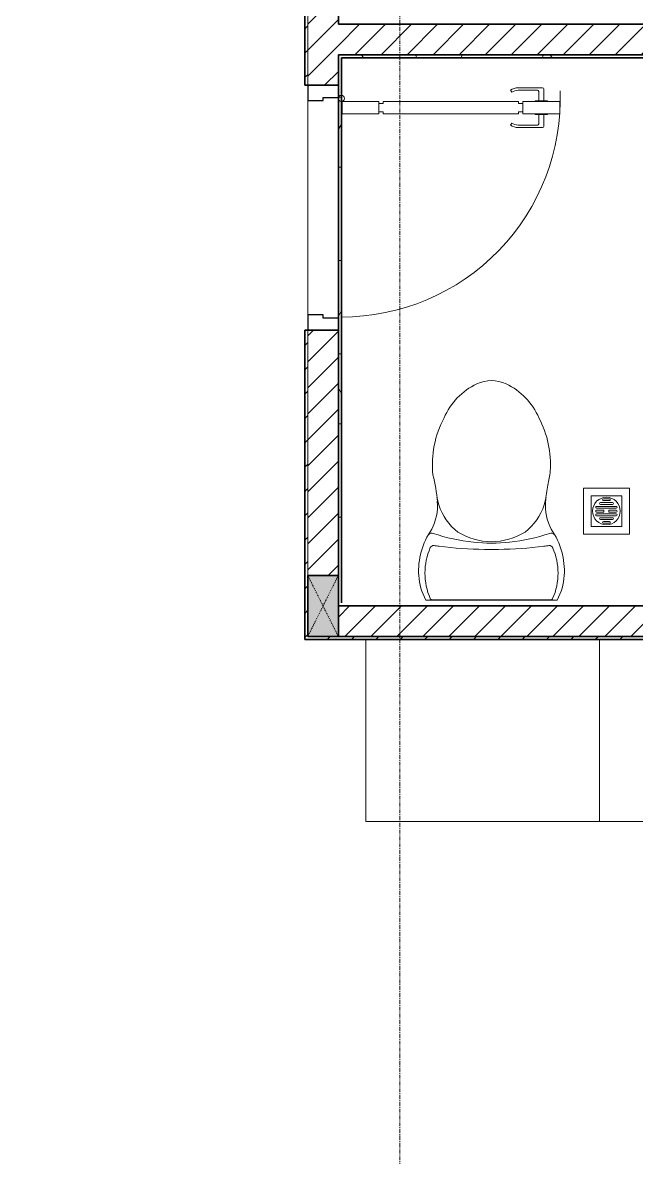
# Model space of a CAD drawing. Header units: millimetres. Extents: x 94264 to 187823, y -5375 to 75426.
# Drawn here: x 139644 to 141646, y 63136 to 66842 of the extents above; entities that cross this region are included whole.
import ezdxf

# ---------------------------------------------------------------- set-up
doc = ezdxf.new("R2010")
doc.units = ezdxf.units.MM
doc.linetypes.add('Dash', pattern=[6, 3, -3])
doc.linetypes.add('Grid Line', pattern=[22.225, 12.7, -3.175, 3.175, -3.175])
for name, color, linetype, lineweight in [('0-2', 10, 'Continuous', 5), ('A-DETL-GENF-4', 10, 'Continuous', 18), ('A-DOOR-1', 10, 'Continuous', 18), ('A-DOOR-2', 90, 'Continuous', 25), ('A-FLOR-3', 10, 'Continuous', 18), ('A-WALL-2', 250, 'Continuous', 35), ('A-WALL-3', 10, 'Continuous', 18), ('A-WALL-PATT-2', 9, 'Continuous', 18), ('A-WALL-PATT-3', 10, 'Continuous', 18), ('I-FURN', 30, 'Continuous', 18), ('I-FURN-1', 10, 'Continuous', 18), ('I-FURN-2', 253, 'Continuous', 18), ('I-WALL-1', 250, 'Continuous', 35), ('M-EQPM-1', 10, 'Continuous', 18), ('P-SANR-FIXT-1', 10, 'Continuous', 18), ('P-SANR-FIXT-2', 253, 'Continuous', 18), ('S-COLS-1', 9, 'Continuous', 18), ('S-COLS-2', 250, 'Continuous', 35), ('S-COLS-3', 10, 'Continuous', 18), ('S-COLS-HDLN-1', 10, 'Dash', 18), ('S-GRID-1', 1, 'Grid Line', 9)]:
    doc.layers.add(name, color=color, linetype=linetype, lineweight=lineweight)
pattern_1 = [(45, (0, 0), (-42.426407, 42.426407), [])]
pattern_2 = [(45, (0, 0), (-39.774756, 39.774756), [])]
pattern_3 = [(0, (0, 0), (304.8, 76.2), [25.146, -203.454, 25.146, -203.454, -1219.2]), (0, (0, 0), (304.8, 76.2), [-457.2, 25.146, -432.054, 25.146, -203.454, -533.4]), (0, (0, 0), (304.8, 76.2), [-1143, 25.146, -127.254, 25.146, -355.854]), (120, (114.3, 38.1), (-218.391136, 225.864543), [25.146, -203.454, 25.146, -203.454, -1219.2]), (120, (114.3, 38.1), (-218.391136, 225.864543), [-457.2, 25.146, -432.054, 25.146, -203.454, -533.4]), (120, (114.3, 38.1), (-218.391136, 225.864543), [-1143, 25.146, -127.254, 25.146, -355.854]), (240, (152.4, 190.5), (-86.408864, -302.064543), [25.146, -203.454, 25.146, -203.454, -1219.2]), (240, (152.4, 190.5), (-86.408864, -302.064543), [-457.2, 25.146, -432.054, 25.146, -203.454, -533.4]), (240, (152.4, 190.5), (-86.408864, -302.064543), [-1143, 25.146, -127.254, 25.146, -355.854])]

# ---------------------------------------------------------------- blocks, each defined once
blk = doc.blocks.new('DOOR_CW_01 CANH MO-PANEL KINH - DIG_02-800x2200-CỬA NHÔM KÍNH-400864-TKCS_RAMP DỐC 2 - MẶT BẰNG TẦNG 1')
at = {"layer": 'A-DETL-GENF-4'}
for p, q in [((-347, 772), (-307, 772)), ((-347, 652), (-347, 772)), ((-307, 772), (-307, 652)), ((-392, 637), (-392, 716.5)), ((-349, 720.5), (-388, 720.5)), ((-349, 731.8), (-347, 731.8)), ((-349, 692.2), (-349, 731.8)), ((-347, 692.2), (-347, 731.8)), ((-307, 692.2), (-307, 731.8)), ((-305, 731.8), (-307, 731.8)), ((-305, 692.2), (-305, 731.8)), ((-305, 720.5), (-266, 720.5)), ((-262, 637), (-262, 716.5)), ((-384, 699.5), (-384, 637)), ((-349, 703.5), (-380, 703.5)), ((-347, 692.2), (-349, 692.2)), ((-307, 692.2), (-305, 692.2)), ((-305, 703.5), (-274, 703.5)), ((-270, 699.5), (-270, 637)), ((-307, 652), (-347, 652)), ((-347, 638), (-341, 638)), ((-347, 638), (-347, 196)), ((-313, 652), (-341, 652)), ((-341, 652), (-341, 638)), ((-313, 638), (-313, 652)), ((-307, 638), (-313, 638)), ((-307, 196), (-307, 638)), ((-383.9, 611.2), (-377.3, 615.8)), ((-270.1, 611.2), (-276.7, 615.8)), ((-347, 196), (-341, 196)), ((-341, 196), (-341, 182)), ((-307, 196), (-313, 196)), ((-313, 182), (-313, 196)), ((-307, 182), (-347, 182)), ((-347, 182), (-347, 62)), ((-341, 182), (-313, 182)), ((-307, 62), (-307, 182)), ((-347, 62), (-307, 62))]:
    blk.add_line(p, q, dxfattribs=at)
blk.add_circle((-357, 60), 10, dxfattribs=at)
for centre, radius, start, end in [((-357, 60), 714, 360, 92), ((-388, 716.5), 4, 90, 180), ((-266, 716.5), 4, 0, 90), ((-380, 699.5), 4, 90, 180), ((-274, 699.5), 4, 0, 90), ((-347, 637), 45, 180, 215), ((-347, 637), 37, 180, 215), ((-307, 637), 37, 325, 0), ((-307, 637), 45, 325, 0)]:
    blk.add_arc(centre, radius, start, end, dxfattribs=at)
at = {"layer": 'A-DOOR-1'}
blk.add_line((-357, 50), (-332, 50), dxfattribs=at)
at = {"layer": 'A-DOOR-2'}
for p, q in [((-360, 50), (-400, 50)), ((-400, 50), (-400, -50)), ((-360, 0), (-360, 50)), ((400, 50), (360, 50)), ((360, 50), (360, 0)), ((400, -50), (400, 50)), ((-350, 0), (-360, 0)), ((-350, -50), (-350, 0)), ((360, 0), (350, 0)), ((350, 0), (350, -50)), ((-400, -50), (-350, -50)), ((350, -50), (400, -50))]:
    blk.add_line(p, q, dxfattribs=at)
blk = doc.blocks.new('TOILET - TOILET-400871-TKCS_RAMP DỐC 2 - MẶT BẰNG TẦNG 1')
at = {"layer": 'P-SANR-FIXT-2'}
for p, q in [((-171.7, 330.3), (-178.6, 355.5)), ((171.7, 330.3), (178.6, 355.5)), ((214.2, 19), (-214.2, 19)), ((194, 19.9), (-194, 19.9))]:
    blk.add_line(p, q, dxfattribs=at)
for centre, radius, start, end in [((45.1, 528.6), 217.6, 115.2282, 156.7784), ((0, 624.4), 111.7, 64.7718, 115.2282), ((-45.1, 528.6), 217.6, 23.2216, 64.7718), ((137.1, 461.2), 329.8, 152.3122, 185.6513), ((-137.1, 461.2), 329.8, 356.3165, 27.6878), ((-719.2, 297.5), 544.3, 4.5441, 13.9464), ((-1948.3, 805.1), 2171.2, 349.1051, 350.319), ((719.2, 297.5), 544.3, 169.7121, 175.4559), ((-343.5, 327.4), 167.3, 332.62, 4.5441), ((343.5, 327.4), 167.3, 175.4559, 207.38), ((-0.4, 384), 179.5, 197.4036, 232.5964), ((0.4, 384), 179.5, 307.4036, 342.5964), ((-4, 115.7), 233.6, 144.7853, 164.7039), ((-195, 224.1), 13.8, 71.0073, 129.3276), ((0.6, 792.1), 586.9, 251.0073, 264.1678), ((0, 416), 206.1, 237.9268, 270), ((0, 416), 206.1, 270, 302.0732), ((-0.6, 792.1), 586.9, 275.8322, 288.9927), ((195, 224.1), 13.8, 50.6724, 108.9927), ((4, 115.7), 233.6, 15.2961, 35.2147), ((-9.8, 107.2), 207.3, 156.2862, 203.7138), ((-189.1, 185.5), 11.7, 82.4212, 154.5895), ((178.9, 2951.3), 2778.4, 262.4212, 262.7649), ((-14.3, 1400.4), 1215.6, 262.593, 269.6026), ((0, 786.7), 581.5, 264.1678, 275.8322), ((14.3, 1400.4), 1215.6, 270.3974, 277.407), ((-178.9, 2951.3), 2778.4, 277.2351, 277.5788), ((189.1, 185.5), 11.7, 25.4105, 97.5788), ((9.8, 107.2), 207.3, 336.2862, 23.7138), ((1.9, 114.1), 239.7, 164.7039, 183.5487), ((0, 3462.8), 3278, 269.6026, 270.3974), ((-1.9, 114.1), 239.7, 356.4513, 15.2961), ((-46.1, 111.1), 191.6, 183.5487, 208.7191), ((46.1, 111.1), 191.6, 331.2809, 356.4513), ((-193.7, 26.4), 6.48, 203.7138, 267.6832), ((193.7, 26.4), 6.48, 272.3168, 336.2862)]:
    blk.add_arc(centre, radius, start, end, dxfattribs=at)
blk = doc.blocks.new('HE BEP A - HE BEP A-348232-TKCS_RAMP DỐC 2 - MẶT BẰNG TẦNG 1')
at = {"layer": 'I-FURN'}
for p, q in [((3.5, 605.3), (3.5, 11)), ((765.9, 11), (765.9, 605.3)), ((765.9, 11), (765.9, 605.3)), ((3703.5, 605.3), (3703.5, 11)), ((4303.5, 605.3), (4303.5, 11)), ((3279.1, 524.2), (2497.5, 524.2)), ((948.4, 131.7), (948.4, 487.8)), ((965.9, 505.3), (1810.5, 505.3)), ((1828, 487.8), (1828, 131.7)), ((2467.5, 494.2), (2467.5, 122.2)), ((3309.1, 494.2), (3309.1, 122.2)), ((1401.8, 451.1), (1028.4, 451.1)), ((1644.6, 463.3), (1632.2, 456.1)), ((1670.1, 454.1), (1721.6, 333.3)), ((979.9, 419.9), (1450.3, 419.9)), ((1747.9, 434.2), (1562.5, 434.2)), ((1706.2, 324.4), (1627.3, 429.4)), ((2578, 421.2), (2573.6, 416.8)), ((2573.6, 416.8), (2602.8, 387.7)), ((2607.1, 392.1), (2578, 421.2)), ((2795.6, 424), (2766.5, 394.9)), ((2770.8, 390.5), (2800, 419.6)), ((2800, 419.6), (2795.6, 424)), ((2976.7, 419.6), (2981.1, 424)), ((3005.8, 390.5), (2976.7, 419.6)), ((2981.1, 424), (3010.2, 394.9)), ((3169.5, 392.1), (3198.6, 421.2)), ((3203, 416.8), (3173.9, 387.7)), ((3198.6, 421.2), (3203, 416.8)), ((975, 397.7), (975, 193.3)), ((975, 391.9), (1455.1, 391.9)), ((1455.1, 193.3), (1455.1, 397.7)), ((1509.1, 380.9), (1509.1, 194.2)), ((1801.3, 194.2), (1801.3, 380.9)), ((2602.8, 387.7), (2607.1, 392.1)), ((2766.5, 394.9), (2770.8, 390.5)), ((3010.2, 394.9), (3005.8, 390.5)), ((3173.9, 387.7), (3169.5, 392.1)), ((975, 363.9), (1455.1, 363.9)), ((975, 335.9), (1455.1, 335.9)), ((975, 307.9), (1455.1, 307.9)), ((1721.6, 333.3), (1706.2, 324.4)), ((975, 279.9), (1455.1, 279.9)), ((975, 251.9), (1455.1, 251.9)), ((975, 223.9), (1455.1, 223.9)), ((2570.9, 199.3), (2600, 228.4)), ((2604.4, 224), (2575.3, 194.9)), ((2600, 228.4), (2604.4, 224)), ((2763.7, 226.8), (2768.1, 231.2)), ((2792.8, 197.7), (2763.7, 226.8)), ((2768.1, 231.2), (2797.2, 202)), ((3008.5, 231.2), (2979.4, 202)), ((2983.8, 197.7), (3012.9, 226.8)), ((3012.9, 226.8), (3008.5, 231.2)), ((3176.6, 228.4), (3172.2, 224)), ((3172.2, 224), (3201.4, 194.9)), ((3205.8, 199.3), (3176.6, 228.4)), ((975, 195.9), (1455.1, 195.9)), ((2575.3, 194.9), (2570.9, 199.3)), ((2797.2, 202), (2792.8, 197.7)), ((2979.4, 202), (2983.8, 197.7)), ((3201.4, 194.9), (3205.8, 199.3)), ((981.5, 167.9), (1448.7, 167.9)), ((1810.5, 114.2), (965.9, 114.2)), ((1028.4, 139.9), (1401.8, 139.9)), ((1562.5, 140.8), (1747.9, 140.8)), ((2555.1, 133.3), (2555.1, 129.3)), ((2587.6, 133.3), (2555.1, 133.3)), ((2555.1, 129.3), (2587.6, 129.3)), ((2587.6, 129.3), (2587.6, 133.3)), ((3189, 129.3), (3189, 133.3)), ((3189, 133.3), (3221.5, 133.3)), ((3221.5, 129.3), (3189, 129.3)), ((3221.5, 133.3), (3221.5, 129.3)), ((3279.1, 92.2), (2497.5, 92.2)), ((3.5, 11), (765.9, 11)), ((4303.5, 11), (765.9, 11))]:
    blk.add_line(p, q, dxfattribs=at)
for centre, radius in [((1589.4, 460.9), 17.8), ((1696.1, 460.9), 17.8), ((2685.4, 309.4), 142.6), ((3091.2, 309.4), 142.6), ((2685.4, 309.4), 131.3), ((3091.2, 309.4), 131.3), ((2685.4, 309.4), 87.2), ((3091.2, 309.4), 87.2), ((1656.3, 327.5), 22.2), ((2685.4, 309.4), 43.6), ((2685.4, 309.4), 30.9), ((3091.2, 309.4), 43.6), ((3091.2, 309.4), 30.9)]:
    blk.add_circle(centre, radius, dxfattribs=at)
for centre, radius, start, end in [((2497.5, 494.2), 30, 90, 180), ((3279.1, 494.2), 30, 360, 90), ((965.9, 487.8), 17.5, 90, 180), ((1810.5, 487.8), 17.5, 0, 90), ((1028.4, 397.7), 53.3, 90, 180), ((1401.8, 397.7), 53.3, 360, 90), ((1641, 440.7), 17.8, 119.9521, 219.4618), ((1653.4, 447.9), 17.8, 20.5379, 119.9521), ((1562.5, 380.9), 53.3, 90, 180), ((1747.9, 380.9), 53.3, 360, 90), ((1028.4, 193.3), 53.3, 180, 270), ((1401.8, 193.3), 53.3, 270, 360), ((1562.5, 194.2), 53.3, 180, 270), ((1747.9, 194.2), 53.3, 270, 360), ((2574.8, 137.9), 18.1, 120.7976, 145.204), ((2571.4, 143.6), 11.5, 90, 120.7976), ((2571.4, 143.6), 11.5, 59.2024, 90), ((2568, 137.9), 18.1, 34.796, 59.2024), ((3208.7, 137.9), 18.1, 120.7976, 145.204), ((3205.3, 143.6), 11.5, 90, 120.7976), ((3205.3, 143.6), 11.5, 59.2024, 90), ((3201.9, 137.9), 18.1, 34.796, 59.2024), ((965.9, 131.7), 17.5, 180, 270), ((1810.5, 131.7), 17.5, 270, 360), ((2497.5, 122.2), 30, 180, 270), ((2588.6, 131.7), 33.5, 163.9419, 180), ((2588.6, 131.7), 33.5, 180, 196.0581), ((2580.1, 134.1), 24.7, 145.204, 163.9419), ((2580.1, 129.2), 24.7, 196.0581, 214.796), ((2571.3, 131.3), 11.6, 9.9102, 170.0898), ((2571.3, 131.3), 11.6, 189.7177, 350.2823), ((2574.8, 125.5), 18.1, 214.796, 239.2024), ((2568, 125.5), 18.1, 300.7976, 325.204), ((2562.6, 134.1), 24.7, 16.0581, 34.796), ((2562.6, 129.2), 24.7, 325.204, 343.9419), ((2554.1, 131.7), 33.5, 0, 16.0581), ((2554.1, 131.7), 33.5, 343.9419, 0), ((3222.5, 131.7), 33.5, 163.9419, 180), ((3222.5, 131.7), 33.5, 180, 196.0581), ((3214, 134.1), 24.7, 145.204, 163.9419), ((3214, 129.2), 24.7, 196.0581, 214.796), ((3208.7, 125.5), 18.1, 214.796, 239.2024), ((3205.3, 131.3), 11.6, 9.9102, 170.0898), ((3205.3, 131.3), 11.6, 189.7177, 350.2823), ((3201.9, 125.5), 18.1, 300.7976, 325.204), ((3196.5, 134.1), 24.7, 16.0581, 34.796), ((3196.5, 129.2), 24.7, 325.204, 343.9419), ((3188, 131.7), 33.5, 0, 16.0581), ((3188, 131.7), 33.5, 343.9419, 0), ((3279.1, 122.2), 30, 270, 360), ((2571.4, 119.8), 11.5, 239.2024, 270), ((2571.4, 119.8), 11.5, 270, 300.7976), ((3205.3, 119.8), 11.5, 239.2024, 270), ((3205.3, 119.8), 11.5, 270, 300.7976)]:
    blk.add_arc(centre, radius, start, end, dxfattribs=at)
at = {"layer": 'I-FURN-2'}
for p, q in [((3.5, 605.3), (3.5, 11)), ((4303.5, 11), (4303.5, 605.3)), ((3.5, 11), (4303.5, 11))]:
    blk.add_line(p, q, dxfattribs=at)
blk = doc.blocks.new('LOBBY_SOFA_1 - LOBBY_SOFA_1-842835-TKCS_RAMP DỐC 2 - MẶT BẰNG TẦNG 1')
at = {"layer": 'I-FURN'}
for p, q in [((-2556, 0), (-2556, -660)), ((-708, 0), (-2556, 0)), ((-708, -660), (-708, 0)), ((-2457, -66), (-2457, -660)), ((-807, -66), (-2457, -66)), ((-807, -660), (-807, -66)), ((-807, -143), (-2457, -143)), ((-1907, -143), (-1907, -660)), ((-1357, -143), (-1357, -660)), ((-3128.2, -193.5), (-2688.2, -193.5)), ((-3128.2, -633.5), (-3128.2, -193.5)), ((-2688.2, -193.5), (-2688.2, -633.5)), ((-575.9, -193.5), (-575.9, -633.5)), ((-135.9, -193.5), (-575.9, -193.5)), ((-135.9, -633.5), (-135.9, -193.5)), ((-2915.4, -269), (-2915.4, -401)), ((-348.6, -269), (-348.6, -401)), ((-2915.4, -357), (-2981.4, -423)), ((-2849.4, -423), (-2915.4, -357)), ((-414.6, -423), (-348.6, -357)), ((-348.6, -357), (-282.6, -423)), ((-2937.4, -423), (-3069.4, -423)), ((-2981.4, -423), (-2915.4, -489)), ((-2915.4, -489), (-2849.4, -423)), ((-2893.4, -423), (-2761.4, -423)), ((-370.6, -423), (-502.6, -423)), ((-348.6, -489), (-414.6, -423)), ((-282.6, -423), (-348.6, -489)), ((-326.6, -423), (-194.6, -423)), ((-2915.4, -445), (-2915.4, -577)), ((-348.6, -445), (-348.6, -577)), ((-2688.2, -633.5), (-3128.2, -633.5)), ((-2556, -660), (-708, -660)), ((-575.9, -633.5), (-135.9, -633.5)), ((-1160.3, -1020.5), (-2128.3, -1020.5)), ((-2172.3, -1064.5), (-2172.3, -1504.5)), ((-1116.3, -1504.5), (-1116.3, -1064.5)), ((-2128.3, -1548.5), (-1160.3, -1548.5))]:
    blk.add_line(p, q, dxfattribs=at)
for centre, radius in [((-2915.4, -423), 154), ((-348.6, -423), 154), ((-2915.4, -423), 22), ((-348.6, -423), 22)]:
    blk.add_circle(centre, radius, dxfattribs=at)
for centre, start, end in [((-2128.3, -1064.5), 90, 180), ((-1160.3, -1064.5), 0, 90), ((-2128.3, -1504.5), 180, 270), ((-1160.3, -1504.5), 270, 0)]:
    blk.add_arc(centre, 44, start, end, dxfattribs=at)
at = {"layer": 'I-FURN-2'}
for p, q in [((-708, 0), (-2556, 0)), ((-2556, 0), (-2556, -660)), ((-708, -660), (-708, 0)), ((-2688.2, -193.5), (-3128.2, -193.5)), ((-3128.2, -193.5), (-3128.2, -633.5)), ((-2688.2, -633.5), (-2688.2, -193.5)), ((-135.9, -193.5), (-575.9, -193.5)), ((-575.9, -193.5), (-575.9, -633.5)), ((-135.9, -633.5), (-135.9, -193.5)), ((-3128.2, -633.5), (-2688.2, -633.5)), ((-2556, -660), (-708, -660)), ((-575.9, -633.5), (-135.9, -633.5)), ((-1160.3, -1020.5), (-2128.3, -1020.5)), ((-2172.3, -1064.5), (-2172.3, -1504.5)), ((-1116.3, -1504.5), (-1116.3, -1064.5)), ((-2128.3, -1548.5), (-1160.3, -1548.5))]:
    blk.add_line(p, q, dxfattribs=at)
for centre, start, end in [((-2128.3, -1064.5), 90, 180), ((-1160.3, -1064.5), 0, 90), ((-2128.3, -1504.5), 180, 270), ((-1160.3, -1504.5), 270, 0)]:
    blk.add_arc(centre, 44, start, end, dxfattribs=at)
blk = doc.blocks.new('THU NUOC - THU NUOC-455054-TKCS_RAMP DỐC 2 - MẶT BẰNG TẦNG 1')
at = {"layer": 'M-EQPM-1'}
for p, q in [((-66.3, -70.6), (-66.3, 79.4)), ((-66.3, 79.4), (83.7, 79.4)), ((83.7, 79.4), (83.7, -70.6)), ((58.7, 54.4), (-41.3, 54.4)), ((-41.3, 54.4), (-41.3, -45.6)), ((-1.1, 44.5), (18.5, 44.5)), ((18.5, 38.5), (-1.1, 38.5)), ((58.7, -45.6), (58.7, 54.4)), ((-23.3, 19.6), (40.9, 19.6)), ((40.9, 13.6), (-23.3, 13.6)), ((-23.3, 7.2), (0.7, 7.2)), ((0.7, 1.2), (-23.3, 1.2)), ((-11, 32.1), (28.5, 32.1)), ((28.5, 26.1), (-11, 26.1)), ((0.7, 7.2), (0.7, 1.2)), ((16.7, 1.2), (16.7, 7.2)), ((16.7, 7.2), (40.9, 7.2)), ((40.9, 1.2), (16.7, 1.2)), ((-23.3, -4.8), (40.9, -4.8)), ((40.9, -10.8), (-23.3, -10.8)), ((-11, -17.3), (28.5, -17.3)), ((28.5, -23.3), (-11, -23.3)), ((-1.1, -29.6), (18.5, -29.6)), ((18.5, -35.6), (-1.1, -35.6)), ((83.7, -70.6), (-66.3, -70.6)), ((-41.3, -45.6), (58.7, -45.6))]:
    blk.add_line(p, q, dxfattribs=at)
for centre, radius, start, end in [((8.7, 4.4), 45, 0, 180), ((8.7, 4.4), 45, 360, 180), ((-1.1, 41.5), 3, 90, 270), ((18.5, 41.5), 3, 270, 90), ((8.7, 4.4), 45, 180, 0), ((8.7, 4.4), 45, 180, 360), ((-23.3, 16.6), 3, 90, 270), ((-23.3, 4.2), 3, 90, 270), ((-11, 29.1), 3, 90, 270), ((28.5, 29.1), 3, 270, 90), ((40.9, 16.6), 3, 270, 90), ((40.9, 4.2), 3, 270, 90), ((-23.3, -7.8), 3, 90, 270), ((-11, -20.3), 3, 90, 270), ((-1.1, -32.6), 3, 90, 270), ((18.5, -32.6), 3, 270, 90), ((28.5, -20.3), 3, 270, 90), ((40.9, -7.8), 3, 270, 90)]:
    blk.add_arc(centre, radius, start, end, dxfattribs=at)
blk = doc.blocks.new('G1_SOF - BO TRU - 100x200-745959-TKCS_RAMP DỐC 2 - MẶT BẰNG TẦNG 1')
at = {"layer": 'S-COLS-1'}
blk.add_hatch(color=256, dxfattribs=at).paths.add_polyline_path([(50, -100), (50, 100), (-50, 100), (-50, -100)])
at = {"layer": 'S-COLS-2'}
for p, q in [((50, 100), (-50, 100)), ((-50, 100), (-50, -100)), ((50, -100), (50, 100)), ((-50, -100), (50, -100))]:
    blk.add_line(p, q, dxfattribs=at)
at = {"layer": 'S-COLS-HDLN-1'}
for p, q in [((50, 100), (-50, -100)), ((-50, 100), (50, -100))]:
    blk.add_line(p, q, dxfattribs=at)
blk = doc.blocks.new('NCV_TKTC_TANG 1_rvt-2-TKCS_RAMP DỐC 2 - MẶT BẰNG TẦNG 1')
at = {"layer": 'A-WALL-PATT-2'}
h = blk.add_hatch(dxfattribs=at)
h.set_pattern_fill('FP_1', color=256, style=0, pattern_type=2)
h.set_pattern_definition(pattern_1)
h.paths.add_polyline_path([(111852.6, 64936.9), (111852.6, 65837.4), (111752.6, 65837.4), (111752.6, 65036.9), (111852.5, 65036.9), (111852.5, 64936.9)])
h.paths.add_polyline_path([(111852.6, 66637.4), (111852.6, 66937), (111752.6, 66937), (111752.6, 66637.4)])
h.paths.add_polyline_path([(111852.6, 67837), (111852.6, 68136.9), (111752.6, 68136.9), (111752.6, 67837)])
h.paths.add_polyline_path([(111852.6, 68336.9), (111852.6, 68737), (111752.6, 68737), (111752.6, 68336.9), (111772.6, 68336.9)])
h.paths.add_polyline_path([(111752.6, 69637), (111852.6, 69637), (111852.6, 69836.9), (111752.6, 69836.9), (111752.6, 69761.9)])
h = blk.add_hatch(dxfattribs=at)
h.set_pattern_fill('FP_1', color=256, style=0, pattern_type=2)
h.set_pattern_definition(pattern_1)
h.paths.add_polyline_path([(111852.6, 66736.9), (113802.1, 66736.9), (113802.1, 66836.9), (111852.6, 66836.9)])
h = blk.add_hatch(dxfattribs=at)
h.set_pattern_fill('FP_8', color=256, style=0, pattern_type=2)
h.set_pattern_definition(pattern_3)
h.paths.add_polyline_path([(113792.6, 66726.9), (113802.6, 66726.9), (113802.6, 66736.9), (111852.6, 66736.9), (111852.6, 66726.9), (113198.1, 66726.9)])
h = blk.add_hatch(dxfattribs=at)
h.set_pattern_fill('FP_8', color=256, style=0, pattern_type=2)
h.set_pattern_definition(pattern_3)
h.paths.add_polyline_path([(111852.6, 64936.9), (111862.6, 64936.9), (111862.6, 66726.9), (111852.6, 66726.9), (111852.6, 64945.3)])
h = blk.add_hatch(dxfattribs=at)
h.set_pattern_fill('FP_1', color=256, style=0, pattern_type=2)
h.set_pattern_definition(pattern_1)
h.paths.add_polyline_path([(116252.6, 64836.9), (116252.6, 64936.9), (114252.6, 64936.9), (114252.6, 64836.9), (114491.3, 64836.9)])
h.paths.add_polyline_path([(114152.6, 64836.9), (114152.6, 64936.9), (111852.5, 64936.9), (111852.5, 64836.9), (111904.9, 64836.9)])
at = {"layer": 'A-WALL-PATT-3'}
h = blk.add_hatch(dxfattribs=at)
h.set_pattern_fill('FP_7', color=256, style=0, pattern_type=2)
h.set_pattern_definition(pattern_2)
h.paths.add_polyline_path([(111742.6, 64836.9), (111752.5, 64836.9), (111752.6, 65837.4), (111742.6, 65837.4), (111742.6, 64945.3)])
h.paths.add_polyline_path([(111742.6, 66637.4), (111752.6, 66637.4), (111752.6, 66937), (111742.6, 66937), (111742.6, 66701.4)])
h.paths.add_polyline_path([(111742.6, 67837), (111752.6, 67837), (111752.6, 68137), (111742.6, 68136.9), (111742.6, 68127)])
h = blk.add_hatch(dxfattribs=at)
h.set_pattern_fill('FP_7', color=256, style=0, pattern_type=2)
h.set_pattern_definition(pattern_2)
h.paths.add_polyline_path([(116242.6, 64826.9), (116242.6, 64836.9), (111742.6, 64836.9), (111742.6, 64826.9), (114491.3, 64826.9)])
at = {"layer": 'A-FLOR-3'}
blk.add_line((111752.6, 65887.4), (111752.6, 66587.4), dxfattribs=at)
at = {"layer": 'A-WALL-2'}
for p, q in [((111852.6, 66836.9), (111852.6, 66937)), ((113802.1, 66836.9), (111852.6, 66836.9)), ((111852.6, 66637.4), (111852.6, 66736.9)), ((111852.6, 66736.9), (113802.1, 66736.9)), ((111752.6, 66637.4), (111852.6, 66637.4)), ((111852.6, 65837.4), (111752.6, 65837.4)), ((111852.6, 64936.9), (111852.6, 65837.4)), ((114152.6, 64936.9), (111852.6, 64936.9)), ((111852.5, 64836.9), (114152.6, 64836.9))]:
    blk.add_line(p, q, dxfattribs=at)
at = {"layer": 'A-WALL-3'}
for p, q in [((111752.6, 66937), (111752.6, 66637.4)), ((111752.6, 66637.4), (111752.6, 66937)), ((111752.6, 65887.4), (111752.6, 66587.4)), ((111752.6, 65837.4), (111752.6, 65036.9)), ((111752.6, 65036.9), (111752.6, 65837.4))]:
    blk.add_line(p, q, dxfattribs=at)
at = {"layer": 'I-WALL-1'}
for p, q in [((111742.6, 66937), (111742.6, 66637.4)), ((113802.6, 66736.9), (111852.6, 66736.9)), ((111852.6, 66736.9), (111852.6, 66726.9)), ((111852.6, 66726.9), (111852.6, 64936.9)), ((111862.6, 66726.9), (113792.6, 66726.9)), ((111862.6, 64946.9), (111862.6, 66726.9)), ((111742.6, 66637.4), (111752.6, 66637.4)), ((111752.6, 65837.4), (111742.6, 65837.4)), ((111742.6, 65837.4), (111742.6, 64836.9)), ((111852.6, 64936.9), (111862.6, 64936.9)), ((111742.6, 64836.9), (111742.6, 64826.9)), ((111742.6, 64826.9), (116242.6, 64826.9)), ((114152.6, 64836.9), (111852.5, 64836.9))]:
    blk.add_line(p, q, dxfattribs=at)
at = {"layer": 'A-DOOR-1', "rotation": 269.999999999999}
blk.add_blockref('DOOR_CW_01 CANH MO-PANEL KINH - DIG_02-800x2200-CỬA NHÔM KÍNH-400864-TKCS_RAMP DỐC 2 - MẶT BẰNG TẦNG 1', (111802.6, 66237.4), dxfattribs=at)
at = {"layer": 'I-FURN-1'}
blk.add_blockref('HE BEP A - HE BEP A-348232-TKCS_RAMP DỐC 2 - MẶT BẰNG TẦNG 1', (111939.1, 64221.6), dxfattribs=at)
at = {"layer": 'I-FURN-1', "rotation": 180}
blk.add_blockref('LOBBY_SOFA_1 - LOBBY_SOFA_1-842835-TKCS_RAMP DỐC 2 - MẶT BẰNG TẦNG 1', (108006.1, 61874.1), dxfattribs=at)
at = {"layer": 'M-EQPM-1'}
blk.add_blockref('THU NUOC - THU NUOC-455054-TKCS_RAMP DỐC 2 - MẶT BẰNG TẦNG 1', (112718.4, 65242.5), dxfattribs=at)
at = {"layer": 'P-SANR-FIXT-1'}
blk.add_blockref('TOILET - TOILET-400871-TKCS_RAMP DỐC 2 - MẶT BẰNG TẦNG 1', (112352.1, 64936.9), dxfattribs=at)
at = {"layer": 'S-COLS-3'}
blk.add_blockref('G1_SOF - BO TRU - 100x200-745959-TKCS_RAMP DỐC 2 - MẶT BẰNG TẦNG 1', (111802.5, 64936.9), dxfattribs=at)

msp = doc.modelspace()

# ---------------------------------------------------------------- linework, layer by layer
at = {"layer": 'S-GRID-1'}
msp.add_line((140874.4, 61681.8), (140874.4, 72876.3), dxfattribs=at)

# ---------------------------------------------------------------- block references
at = {"layer": '0-2'}
msp.add_blockref('NCV_TKTC_TANG 1_rvt-2-TKCS_RAMP DỐC 2 - MẶT BẰNG TẦNG 1', (28821.8, 0), dxfattribs=at)

doc.saveas('drawing.dxf')
